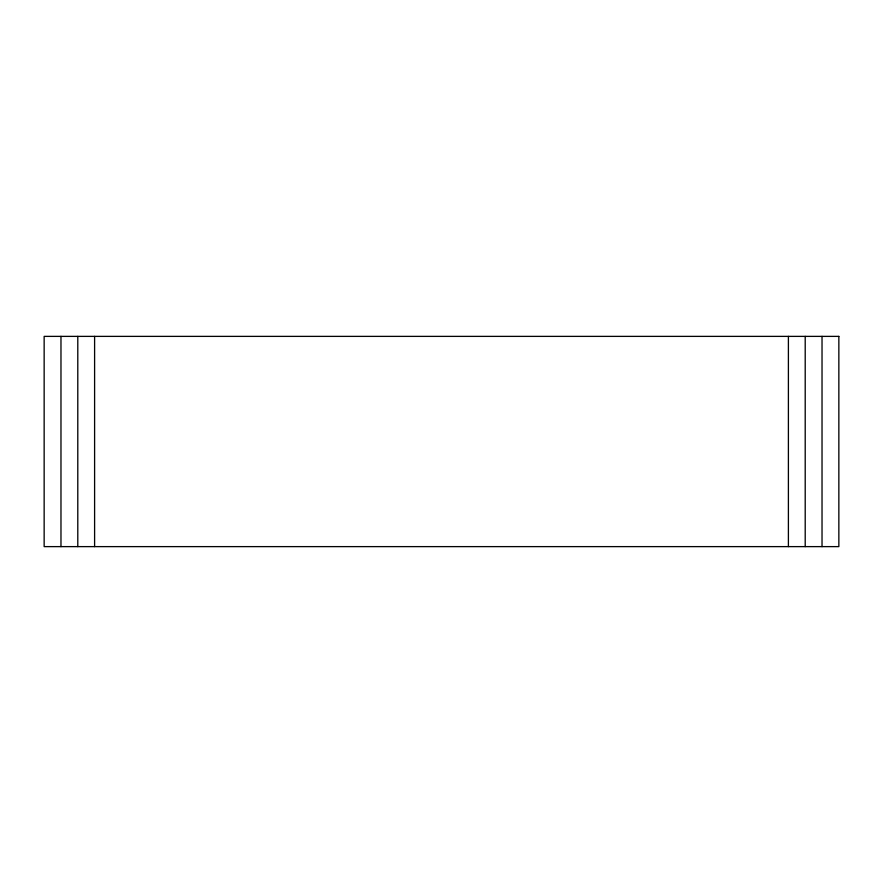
<?xml version="1.0" encoding="UTF-8"?>
<svg xmlns="http://www.w3.org/2000/svg" width="883" height="883" viewBox="0 0 883 883"><rect width="100%" height="100%" fill="white"/><g stroke="black" fill="none" stroke-linecap="round" stroke-linejoin="round"><path stroke-width="1.32" d="M822.029 336.379L822.029 546.621M805.208 336.379L805.208 546.621M788.398 336.379L788.398 546.621M94.602 336.379L94.602 546.621M77.792 336.379L77.792 546.621M60.971 336.379L60.971 546.621M838.85 336.379L44.15 336.379L44.15 546.621L838.85 546.621L838.85 336.379"/></g></svg>
